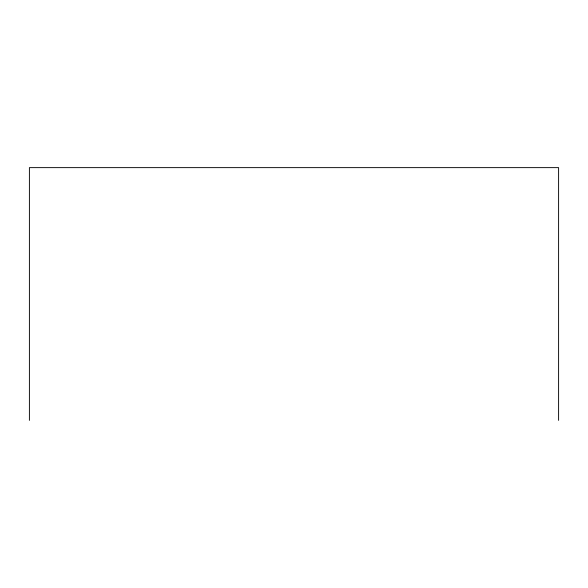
<?xml version="1.0" encoding="UTF-8"?>
<svg xmlns="http://www.w3.org/2000/svg" width="588" height="588" viewBox="0 0 588 588"><rect width="100%" height="100%" fill="white"/><g stroke="black" fill="none" stroke-linecap="round" stroke-linejoin="round"><path stroke-width="0.88" d="M558.6 420.369L558.6 167.631L29.4 167.631L29.4 420.369"/></g></svg>
